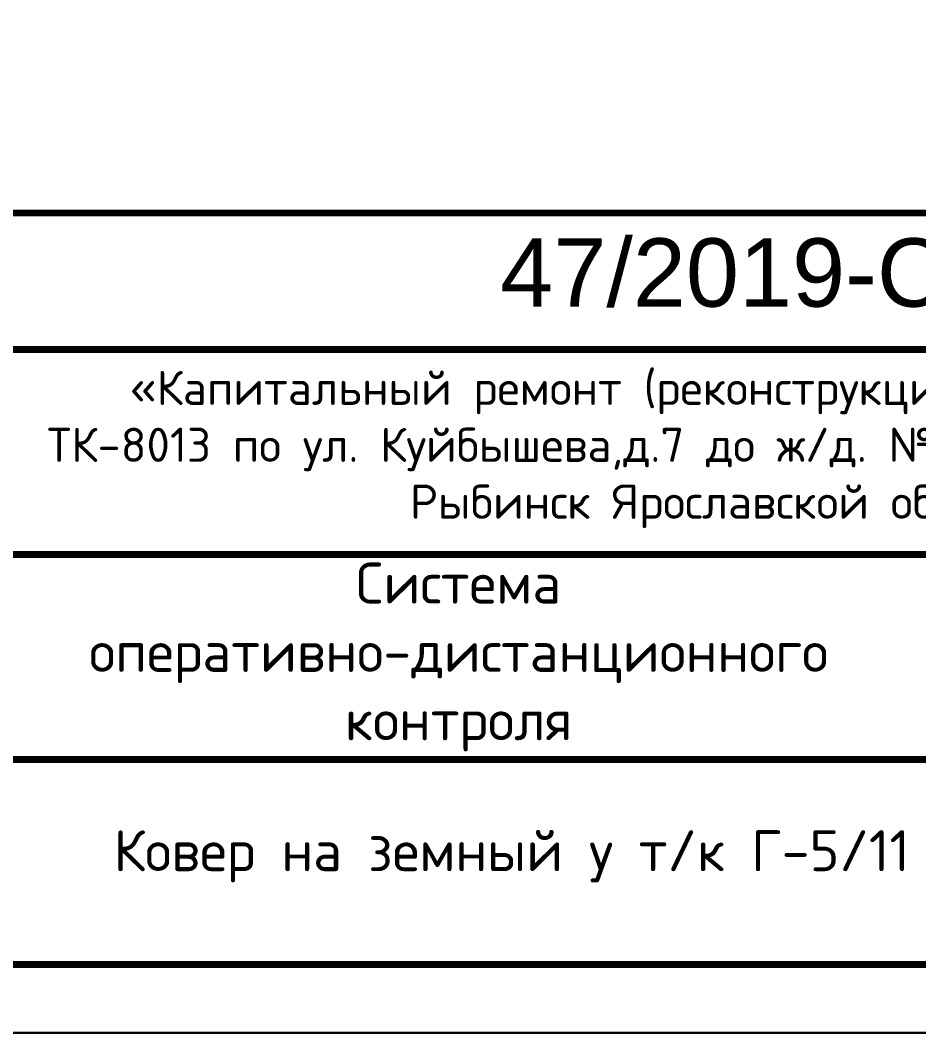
# Model space of a CAD drawing. Header units: millimetres. Extents: x -112426 to 6776, y 1218 to 38707.
# Drawn here: x 4215.5 to 4281.2, y 1401.2 to 1475.3 of the extents above; entities that cross this region are included whole.
import ezdxf
from ezdxf.enums import TextEntityAlignment as Align

# ---------------------------------------------------------------- set-up
doc = ezdxf.new("R2010")
doc.units = ezdxf.units.MM
doc.layers.add('Размеры на чертеже', color=250, linetype='Continuous', lineweight=25)
doc.styles.add('-ISOCPEUR-', font='isocpeur.ttf')
doc.styles.get("Standard").update_dxf_attribs({"font": 'arial.ttf'})

# ---------------------------------------------------------------- blocks, each defined once
blk = doc.blocks.new('*U154')
blk.add_lwpolyline([(0, 0), (420, 0), (420, -297), (0, -297)], close=True)
at = {"const_width": 0.5}
blk.add_lwpolyline([(20, -5), (415, -5), (415, -292), (20, -292)], close=True, dxfattribs=at)
for points in [[(230, -292), (230, -237), (415, -237)], [(295, -247), (415, -247)], [(230, -262), (415, -262)], [(295, -277), (415, -277)]]:
    blk.add_lwpolyline(points, dxfattribs=at)
at = {"style": '-ISOCPEUR-'}
for s, insert, char_height, width, attachment_point in [('\\pi9.87215;{\\C7;«Капитальный ремонт (реконструкция) тепловых сетей от \\P\\pi3.82692;ТК-8013 по ул. Куйбышева,д.7 до ж/д. №6 по ул. Луговая в ГО г. \\P\\pi30.38942;Рыбинск Ярославской области».}', (296.048, -248.553), 2.5, 110.52884, 1), ('Система оперативно-дистанционного контроля ', (330, -269.5), 3, 70, 5)]:
    blk.add_mtext(s, dxfattribs=dict(at, insert=insert, char_height=char_height, width=width, attachment_point=attachment_point))
blk.add_attdef('РАЗРАБОТАЛ', text='', height=2.5, dxfattribs=at).set_placement((250.501, -264.224), align=Align.MIDDLE_LEFT)
at = {"style": '-ISOCPEUR-', "flags": 8}
for tag, height, p in [('ДАТА', 2.5, (290.074, -264.402)), ('ДАТА1', 2.5, (290.074, -269.402)), ('ЛИСТ', 3, (386.388, -271.915)), ('ЛИСТОВ', 3, (403.888, -271.915)), ('ФОРМАТ', 3, (380.972, -294.745))]:
    blk.add_attdef(tag, text='', height=height, dxfattribs=at).set_placement(p, align=Align.MIDDLE_CENTER)
at = {"style": '-ISOCPEUR-'}
blk.add_attdef('ПРОВЕРИЛ', (250.749, -270.729), '', height=2.5, dxfattribs=at)
at = {"style": '-ISOCPEUR-', "flags": 8}
blk.add_attdef('ИМЯ_ЧЕРТЕЖА_001', (321.327, -285.175), '', height=3, dxfattribs=at)

msp = doc.modelspace()

# ---------------------------------------------------------------- linework, layer by layer
msp.add_line((1042.939, 1401.16), (6319.699, 1401.16))

# ---------------------------------------------------------------- block references
at = {"layer": 'Размеры на чертеже', "lineweight": 90}
ref = msp.add_blockref('*U154', (3917.536, 1698.16), dxfattribs=at)
ref.add_attrib('ИМЯ_ЧЕРТЕЖА_001', 'Ковер на земный у т/к Г-5/11', (4222.287, 1412.985), dxfattribs={"layer": '0', "height": 3, "style": '-ISOCPEUR-', "flags": 8})

# ---------------------------------------------------------------- texts
at = {"insert": (4250.579, 1459.299), "char_height": 5, "width": 38.3472, "attachment_point": 1}
msp.add_mtext('47/2019-СОДК', dxfattribs=at)

doc.saveas('drawing.dxf')
